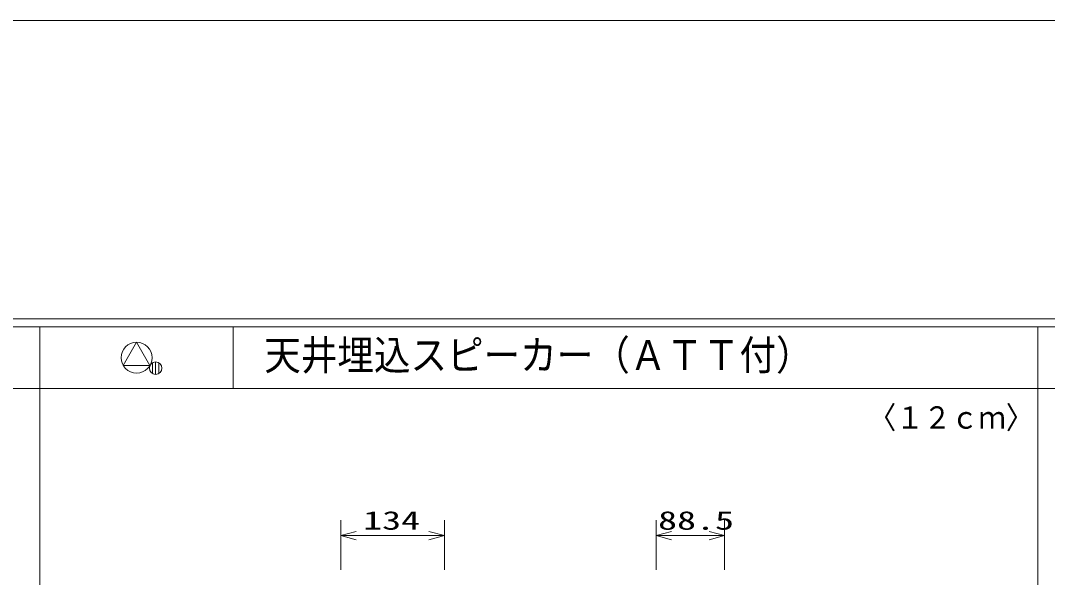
# Model space of a CAD drawing. Units: millimetres on the paper. Extents: x -401 to 401, y -280 to 280.
# Drawn here: x -131.5 to 1.2, y 207.6 to 279.5 of the extents above; entities that cross this region are included whole.
import ezdxf
from ezdxf.enums import TextEntityAlignment as Align

# ---------------------------------------------------------------- set-up
doc = ezdxf.new("R2010")
doc.units = ezdxf.units.MM
for name, color, linetype, lineweight in [('0-0_HOJO', 134, 'Continuous', 9), ('0-3_WAKU-M', 7, 'Continuous', 9), ('0-4_(J)SP', 7, 'Continuous', 9), ('0-6_SUNPO', 7, 'Continuous', 9), ('0-7_MOJI1', 7, 'Continuous', 9)]:
    doc.layers.add(name, color=color, linetype=linetype, lineweight=lineweight)
doc.styles.add('ＭＳ ゴシック', font='')
doc.styles.get('ＭＳ ゴシック').set_extended_font_data('MS Gothic')

# ---------------------------------------------------------------- blocks, each defined once
blk = doc.blocks.new('_OPEN30')
at = {"layer": '0-6_SUNPO'}
blk.add_line((0, 0), (-1, 0), dxfattribs=at)
blk.add_lwpolyline([(-1, 0.2679), (0, 0), (-1, -0.2679)], dxfattribs=at)

msp = doc.modelspace()

# ---------------------------------------------------------------- linework, layer by layer
at = {"layer": '0-0_HOJO'}
msp.add_line((-400.595, 279.529), (400.595, 279.529), dxfattribs=at)
at = {"layer": '0-3_WAKU-M', "color": 3}
msp.add_line((387, 240), (-387, 240), dxfattribs=at)
at = {"layer": '0-3_WAKU-M'}
for p, q in [((-129, 240), (-129, -240)), ((-104, 240), (-104, 232)), ((0, 240), (0, -240)), ((387, 232), (-387, 232))]:
    msp.add_line(p, q, dxfattribs=at)
at = {"layer": '0-3_WAKU-M', "color": 3}
msp.add_lwpolyline([(388, 241), (-388, 241), (-388, -241), (388, -241)], dxfattribs=at)
at = {"layer": '0-4_(J)SP'}
for p, q in [((-114.439, 233.95), (-114.439, 235.335)), ((-114.039, 233.842), (-114.039, 235.443)), ((-113.639, 233.95), (-113.639, 235.336)), ((-113.239, 234.625), (-113.239, 234.66))]:
    msp.add_line(p, q, dxfattribs=at)
msp.add_lwpolyline([(-116.5, 238), (-118.232, 235), (-114.768, 235)], close=True, dxfattribs=at)
for centre, radius in [((-116.5, 236), 2), ((-114.039, 234.643), 0.8)]:
    msp.add_circle(centre, radius, dxfattribs=at)
at = {"layer": '0-6_SUNPO'}
for p, q in [((-90.11, 208.625), (-90.11, 215.025)), ((-76.71, 208.625), (-76.71, 215.025)), ((-49.357, 208.625), (-49.357, 215.025)), ((-40.507, 208.625), (-40.507, 215.025)), ((-88.11, 213.025), (-78.71, 213.025)), ((-47.357, 213.025), (-42.507, 213.025))]:
    msp.add_line(p, q, dxfattribs=at)

# ---------------------------------------------------------------- block references
at = {"layer": '0-6_SUNPO', "xscale": 2, "yscale": 2, "rotation": 180}
for p in [(-90.11, 213.025), (-49.357, 213.025)]:
    msp.add_blockref('_OPEN30', p, dxfattribs=at)
at = {"layer": '0-6_SUNPO', "xscale": 2, "yscale": 2}
for p in [(-76.71, 213.025), (-40.507, 213.025)]:
    msp.add_blockref('_OPEN30', p, dxfattribs=at)

# ---------------------------------------------------------------- texts
at = {"layer": '0-6_SUNPO', "style": 'ＭＳ ゴシック', "width": 1.5}
for s, p in [('134', (-87.22, 213.062)), ('88.5', (-49.099, 213.062))]:
    msp.add_text(s, height=2.405, dxfattribs=at).set_placement(p, align=Align.BOTTOM_LEFT)
at = {"layer": '0-7_MOJI1', "style": 'ＭＳ ゴシック', "width": 0.9}
for s, height, p in [('天井埋込スピーカー（ＡＴＴ付）', 3.849, (-100, 233.26)), ('〈１２ｃｍ〉', 2.889, (-21.877, 225.965))]:
    msp.add_text(s, height=height, dxfattribs=at).set_placement(p, align=Align.BOTTOM_LEFT)

doc.saveas('drawing.dxf')
